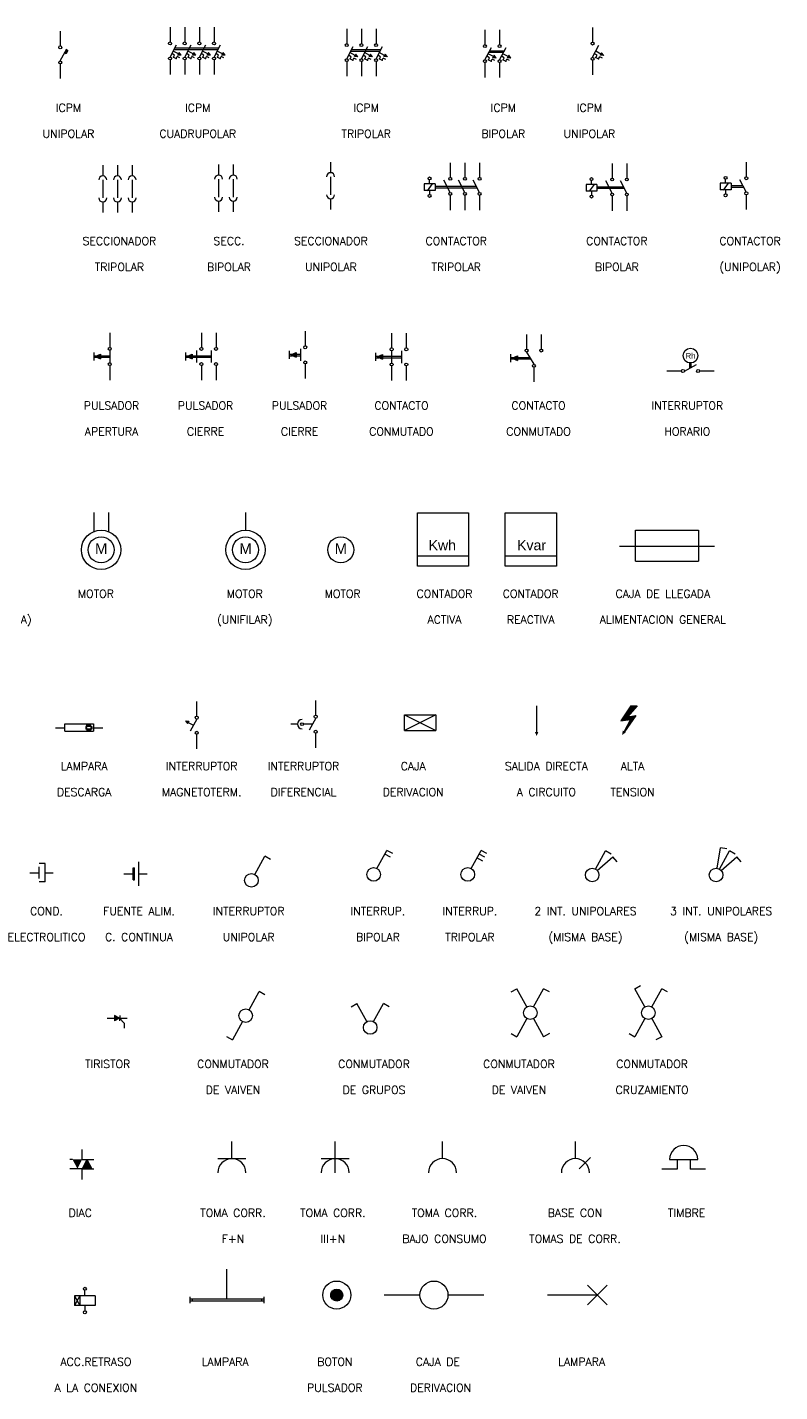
# Model space of a CAD drawing. Header units: millimetres. Extents: x -178823 to 175654, y -172236 to 8261111.
# Drawn here: x 35197 to 40066, y 21465 to 30296 of the extents above; entities that cross this region are included whole.
import ezdxf
from ezdxf.enums import TextEntityAlignment as Align

# ---------------------------------------------------------------- set-up
doc = ezdxf.new("R2010")
doc.units = ezdxf.units.MM
doc.layers.add('SubTitles', color=50, linetype='Continuous')
doc.styles.add('ROMANS', font='romans', dxfattribs={"height": 1.5})
doc.styles.get("Standard").update_dxf_attribs({"font": 'arial.ttf'})

# ---------------------------------------------------------------- blocks, each defined once
blk = doc.blocks.new('*X228')
at = {"color": 0}
for p, q in [((254.96, 82), (257.22, 82)), ((254.99, 82.25), (257.18, 82.25)), ((255, 81.66), (255, 82.29)), ((255.09, 82.5), (257.09, 82.5)), ((255.25, 81.21), (255.25, 82.73)), ((255.26, 82.75), (256.91, 82.75)), ((255.5, 81.01), (255.5, 82.94)), ((255.61, 83), (256.56, 83)), ((255.75, 80.9), (255.75, 83.05)), ((256, 80.85), (256, 83.1)), ((256.25, 80.86), (256.25, 83.09)), ((256.5, 80.92), (256.5, 83.03)), ((256.75, 81.06), (256.75, 82.89)), ((257, 81.31), (257, 82.64)), ((254.98, 81.75), (257.19, 81.75)), ((255.06, 81.5), (257.11, 81.5)), ((255.22, 81.25), (256.95, 81.25)), ((255.51, 81), (256.66, 81))]:
    blk.add_line(p, q, dxfattribs=at)

msp = doc.modelspace()

# ---------------------------------------------------------------- linework, layer by layer
at = {"layer": 'SubTitles'}
for p, q in [((36120.33, 30296.375), (36120.33, 30201.444)), ((36215.261, 30296.375), (36215.261, 30201.444)), ((36310.192, 30296.375), (36310.192, 30201.444)), ((36405.123, 30296.375), (36405.123, 30201.444)), ((38854.459, 30295.102), (38854.459, 30200.171)), ((35409.926, 30270.948), (35409.926, 30176.017)), ((37263.728, 30285.819), (37263.728, 30190.888)), ((37358.659, 30285.819), (37358.659, 30190.888)), ((37453.59, 30285.819), (37453.59, 30190.888)), ((38158.314, 30278.833), (38158.314, 30183.902)), ((38253.245, 30278.833), (38253.245, 30183.902)), ((35409.926, 30078.25), (35451.622, 30157.03)), ((35447.347, 30125.345), (35437.586, 30130.511)), ((35445.436, 30129.394), (35438.842, 30132.884)), ((35458.067, 30145.599), (35447.347, 30125.345)), ((35458.067, 30145.599), (35448.306, 30150.766)), ((36120.33, 30103.677), (36162.026, 30182.458)), ((36149.559, 30116.702), (36132.111, 30125.937)), ((36175.079, 30124.677), (36140.992, 30142.718)), ((36142.292, 30102.972), (36149.559, 30116.702)), ((36145.931, 30152.048), (36430.724, 30152.048)), ((36151.412, 30162.404), (36436.205, 30162.404)), ((36170.929, 30116.836), (36175.079, 30124.677)), ((36193.337, 30115.013), (36170.929, 30116.836)), ((36179.229, 30132.518), (36175.079, 30124.677)), ((36193.337, 30115.013), (36179.229, 30132.518)), ((36215.261, 30103.677), (36256.957, 30182.458)), ((36244.49, 30116.702), (36227.042, 30125.937)), ((36270.011, 30124.677), (36235.924, 30142.718)), ((36237.224, 30102.972), (36244.49, 30116.702)), ((36265.861, 30116.836), (36270.011, 30124.677)), ((36288.268, 30115.013), (36265.861, 30116.836)), ((36274.16, 30132.518), (36270.011, 30124.677)), ((36288.268, 30115.013), (36274.16, 30132.518)), ((36310.192, 30103.677), (36351.888, 30182.458)), ((36339.421, 30116.702), (36321.973, 30125.937)), ((36364.942, 30124.677), (36330.855, 30142.718)), ((36332.155, 30102.972), (36339.421, 30116.702)), ((36360.792, 30116.836), (36364.942, 30124.677)), ((36383.199, 30115.013), (36360.792, 30116.836)), ((36369.092, 30132.518), (36364.942, 30124.677)), ((36383.199, 30115.013), (36369.092, 30132.518)), ((36405.123, 30103.677), (36446.819, 30182.458)), ((36434.353, 30116.702), (36416.904, 30125.937)), ((36459.873, 30124.677), (36425.786, 30142.718)), ((36427.086, 30102.972), (36434.353, 30116.702)), ((36455.723, 30116.836), (36459.873, 30124.677)), ((36478.131, 30115.013), (36455.723, 30116.836)), ((36464.023, 30132.518), (36459.873, 30124.677)), ((36478.131, 30115.013), (36464.023, 30132.518)), ((37263.728, 30093.121), (37305.424, 30171.902)), ((37292.958, 30106.146), (37275.509, 30115.381)), ((37318.478, 30114.121), (37284.391, 30132.162)), ((37289.329, 30141.492), (37479.191, 30141.492)), ((37294.81, 30151.848), (37484.673, 30151.848)), ((37314.328, 30106.28), (37318.478, 30114.121)), ((37322.628, 30121.962), (37318.478, 30114.121)), ((37336.736, 30104.457), (37322.628, 30121.962)), ((37358.659, 30093.121), (37400.355, 30171.902)), ((37387.889, 30106.146), (37370.44, 30115.381)), ((37413.409, 30114.121), (37379.322, 30132.162)), ((37409.259, 30106.28), (37413.409, 30114.121)), ((37417.559, 30121.962), (37413.409, 30114.121)), ((37431.667, 30104.457), (37417.559, 30121.962)), ((37453.59, 30093.121), (37495.286, 30171.902)), ((37482.82, 30106.146), (37465.372, 30115.381)), ((37508.34, 30114.121), (37474.253, 30132.162)), ((37504.19, 30106.28), (37508.34, 30114.121)), ((37512.49, 30121.962), (37508.34, 30114.121)), ((37526.598, 30104.457), (37512.49, 30121.962)), ((38158.314, 30086.136), (38200.01, 30164.916)), ((38213.064, 30107.135), (38178.977, 30125.176)), ((38183.915, 30134.507), (38278.846, 30134.507)), ((38189.396, 30144.863), (38284.327, 30144.863)), ((38217.214, 30114.976), (38213.064, 30107.135)), ((38231.321, 30097.472), (38217.214, 30114.976)), ((38253.245, 30086.136), (38294.941, 30164.916)), ((38307.995, 30107.135), (38273.908, 30125.176)), ((38312.145, 30114.976), (38307.995, 30107.135)), ((38326.253, 30097.472), (38312.145, 30114.976)), ((38854.459, 30102.404), (38896.155, 30181.185)), ((38883.689, 30115.429), (38866.24, 30124.664)), ((38909.209, 30123.404), (38875.122, 30141.445)), ((38876.422, 30101.699), (38883.689, 30115.429)), ((38905.059, 30115.563), (38909.209, 30123.404)), ((38927.467, 30113.74), (38905.059, 30115.563)), ((38913.359, 30131.245), (38909.209, 30123.404)), ((38927.467, 30113.74), (38913.359, 30131.245)), ((35409.926, 30059.264), (35409.926, 29964.333)), ((36120.33, 30084.691), (36120.33, 29989.76)), ((36142.292, 30102.972), (36159.741, 30093.738)), ((36159.741, 30093.738), (36167.007, 30107.467)), ((36184.456, 30098.233), (36167.007, 30107.467)), ((36215.261, 30084.691), (36215.261, 29989.76)), ((36237.224, 30102.972), (36254.672, 30093.738)), ((36254.672, 30093.738), (36261.939, 30107.467)), ((36279.387, 30098.233), (36261.939, 30107.467)), ((36310.192, 30084.691), (36310.192, 29989.76)), ((36332.155, 30102.972), (36349.603, 30093.738)), ((36349.603, 30093.738), (36356.87, 30107.467)), ((36374.318, 30098.233), (36356.87, 30107.467)), ((36405.123, 30084.691), (36405.123, 29989.76)), ((36427.086, 30102.972), (36444.534, 30093.738)), ((36444.534, 30093.738), (36451.801, 30107.467)), ((36469.249, 30098.233), (36451.801, 30107.467)), ((37263.728, 30074.135), (37263.728, 29979.204)), ((37285.691, 30092.416), (37292.958, 30106.146)), ((37285.691, 30092.416), (37303.139, 30083.182)), ((37303.139, 30083.182), (37310.406, 30096.911)), ((37327.854, 30087.676), (37310.406, 30096.911)), ((37336.736, 30104.457), (37314.328, 30106.28)), ((37358.659, 30074.135), (37358.659, 29979.204)), ((37380.622, 30092.416), (37387.889, 30106.146)), ((37380.622, 30092.416), (37398.07, 30083.182)), ((37398.07, 30083.182), (37405.337, 30096.911)), ((37422.785, 30087.676), (37405.337, 30096.911)), ((37431.667, 30104.457), (37409.259, 30106.28)), ((37453.59, 30074.135), (37453.59, 29979.204)), ((37475.553, 30092.416), (37482.82, 30106.146)), ((37475.553, 30092.416), (37493.001, 30083.182)), ((37493.001, 30083.182), (37500.268, 30096.911)), ((37517.716, 30087.676), (37500.268, 30096.911)), ((37526.598, 30104.457), (37504.19, 30106.28)), ((38158.314, 30067.149), (38158.314, 29972.218)), ((38187.543, 30099.16), (38170.095, 30108.395)), ((38180.277, 30085.431), (38187.543, 30099.16)), ((38180.277, 30085.431), (38197.725, 30076.196)), ((38197.725, 30076.196), (38204.992, 30089.926)), ((38222.44, 30080.691), (38204.992, 30089.926)), ((38208.914, 30099.294), (38213.064, 30107.135)), ((38231.321, 30097.472), (38208.914, 30099.294)), ((38253.245, 30067.149), (38253.245, 29972.218)), ((38282.475, 30099.16), (38265.026, 30108.395)), ((38275.208, 30085.431), (38282.475, 30099.16)), ((38275.208, 30085.431), (38292.656, 30076.196)), ((38292.656, 30076.196), (38299.923, 30089.926)), ((38317.371, 30080.691), (38299.923, 30089.926)), ((38303.845, 30099.294), (38307.995, 30107.135)), ((38326.253, 30097.472), (38303.845, 30099.294)), ((38854.459, 30083.418), (38854.459, 29988.487)), ((38876.422, 30101.699), (38893.87, 30092.465)), ((38893.87, 30092.465), (38901.137, 30106.194)), ((38918.585, 30096.96), (38901.137, 30106.194)), ((36434.566, 29408.574), (36434.566, 29339.533)), ((36529.497, 29408.574), (36529.497, 29339.533)), ((37159.298, 29424.408), (37159.298, 29355.367)), ((37933.911, 29419.82), (37933.911, 29324.889)), ((38028.842, 29419.82), (38028.842, 29324.889)), ((38123.773, 29419.82), (38123.773, 29324.889)), ((38981.621, 29415.753), (38981.621, 29320.821)), ((39076.552, 29415.753), (39076.552, 29320.821)), ((39849.517, 29423.887), (39849.517, 29328.956)), ((35685.305, 29403.296), (35685.305, 29334.255)), ((35780.236, 29403.296), (35780.236, 29334.255)), ((35875.167, 29403.296), (35875.167, 29334.255)), ((37159.298, 29329.477), (37159.298, 29212.724)), ((35685.305, 29308.365), (35685.305, 29191.612)), ((35780.236, 29308.365), (35780.236, 29191.612)), ((35875.167, 29308.365), (35875.167, 29191.612)), ((36434.566, 29313.643), (36434.566, 29196.89)), ((36529.497, 29313.643), (36529.497, 29196.89)), ((37835.155, 29283.399), (37764.672, 29283.399)), ((37764.672, 29283.399), (37764.672, 29239.268)), ((37835.155, 29239.268), (37764.672, 29239.268)), ((37816.941, 29283.399), (37784.457, 29238.884)), ((37799.914, 29283.399), (37799.914, 29308.426)), ((37799.914, 29239.268), (37799.914, 29214.241)), ((37835.155, 29283.399), (37835.155, 29239.268)), ((38102.925, 29266.512), (37835.155, 29266.512)), ((38108.406, 29256.156), (37835.155, 29256.156)), ((37933.911, 29227.122), (37892.215, 29305.902)), ((38028.842, 29227.122), (37987.146, 29305.902)), ((38123.773, 29227.122), (38082.077, 29305.902)), ((38812.383, 29279.332), (38812.383, 29235.201)), ((38882.865, 29279.332), (38812.383, 29279.332)), ((38882.865, 29235.201), (38812.383, 29235.201)), ((38864.651, 29279.332), (38832.167, 29234.817)), ((38847.624, 29279.332), (38847.624, 29304.359)), ((38847.624, 29235.201), (38847.624, 29210.173)), ((38882.865, 29279.332), (38882.865, 29235.201)), ((39055.704, 29262.445), (38882.865, 29262.445)), ((39061.185, 29252.089), (38882.865, 29252.089)), ((38981.621, 29223.055), (38939.925, 29301.835)), ((39076.552, 29223.055), (39034.856, 29301.835)), ((39750.762, 29287.466), (39680.279, 29287.466)), ((39680.279, 29287.466), (39680.279, 29243.335)), ((39750.762, 29243.335), (39680.279, 29243.335)), ((39732.548, 29287.466), (39700.064, 29242.951)), ((39715.52, 29287.466), (39715.52, 29312.493)), ((39715.52, 29243.335), (39715.52, 29218.308)), ((39750.762, 29287.466), (39750.762, 29243.335)), ((39828.669, 29270.579), (39750.762, 29270.579)), ((39834.15, 29260.223), (39750.762, 29260.223)), ((39849.517, 29231.189), (39807.821, 29309.97)), ((35685.305, 29165.722), (35685.305, 29096.681)), ((35780.236, 29165.722), (35780.236, 29096.681)), ((35875.167, 29165.722), (35875.167, 29096.681)), ((36434.566, 29171), (36434.566, 29101.959)), ((36529.497, 29171), (36529.497, 29101.959)), ((37159.298, 29186.834), (37159.298, 29117.793)), ((37933.911, 29208.136), (37933.911, 29113.205)), ((38028.842, 29208.136), (38028.842, 29113.205)), ((38123.773, 29208.136), (38123.773, 29113.205)), ((38981.621, 29204.069), (38981.621, 29109.137)), ((39076.552, 29204.069), (39076.552, 29109.137)), ((39849.517, 29212.203), (39849.517, 29117.272)), ((35730.134, 28318.833), (35730.134, 28223.902)), ((36323.187, 28318.833), (36323.187, 28223.902)), ((36418.118, 28318.833), (36418.118, 28223.902)), ((36995.642, 28329.389), (36995.642, 28234.458)), ((37554.428, 28316.225), (37554.428, 28221.294)), ((37649.359, 28316.225), (37649.359, 28221.294)), ((38427.475, 28308.091), (38427.475, 28213.16)), ((38522.407, 28308.091), (38522.407, 28213.16)), ((35626.573, 28190.933), (35626.573, 28140.119)), ((35636.356, 28165.526), (35671.45, 28180.938)), ((35671.45, 28180.938), (35671.45, 28150.113)), ((35730.134, 28204.916), (35730.134, 28126.136)), ((36219.626, 28190.933), (36219.626, 28140.119)), ((36229.409, 28165.526), (36264.502, 28180.938)), ((36264.502, 28180.938), (36264.502, 28150.113)), ((36292.119, 28204.916), (36292.119, 28126.136)), ((36387.05, 28204.916), (36387.05, 28126.136)), ((36892.08, 28201.489), (36892.08, 28150.675)), ((36892.08, 28181.26), (36913.654, 28181.26)), ((36901.863, 28176.082), (36936.957, 28191.494)), ((36901.863, 28176.082), (36936.957, 28160.67)), ((36936.957, 28191.494), (36936.957, 28160.67)), ((36936.957, 28181.26), (36964.573, 28181.26)), ((36964.573, 28215.472), (36964.573, 28136.692)), ((37450.867, 28188.325), (37450.867, 28137.511)), ((37460.65, 28162.918), (37495.743, 28178.33)), ((37495.743, 28178.33), (37495.743, 28147.505)), ((37554.428, 28202.308), (37554.428, 28123.528)), ((37618.291, 28202.308), (37618.291, 28123.528)), ((38323.914, 28180.19), (38323.914, 28129.376)), ((38427.475, 28194.174), (38474.941, 28115.393)), ((35626.573, 28170.704), (35648.147, 28170.704)), ((35626.573, 28160.348), (35648.147, 28160.348)), ((35636.356, 28165.526), (35671.45, 28150.113)), ((35671.45, 28170.704), (35730.134, 28170.704)), ((35671.45, 28160.348), (35730.134, 28160.348)), ((35730.134, 28107.149), (35730.134, 28012.218)), ((36219.626, 28170.704), (36241.199, 28170.704)), ((36219.626, 28160.348), (36241.199, 28160.348)), ((36229.409, 28165.526), (36264.502, 28150.113)), ((36264.502, 28170.704), (36387.05, 28170.704)), ((36264.502, 28160.348), (36387.05, 28160.348)), ((36323.187, 28107.149), (36323.187, 28012.218)), ((36418.118, 28107.149), (36418.118, 28012.218)), ((36892.08, 28170.904), (36913.654, 28170.904)), ((36936.957, 28170.904), (36964.573, 28170.904)), ((36995.642, 28117.705), (36995.642, 28022.774)), ((37450.867, 28168.096), (37472.44, 28168.096)), ((37450.867, 28157.74), (37472.44, 28157.74)), ((37460.65, 28162.918), (37495.743, 28147.505)), ((37495.743, 28168.096), (37618.291, 28168.096)), ((37495.743, 28157.74), (37618.291, 28157.74)), ((37554.428, 28104.541), (37554.428, 28009.61)), ((37649.359, 28104.541), (37649.359, 28009.61)), ((38323.914, 28159.961), (38345.488, 28159.961)), ((38323.914, 28149.605), (38345.488, 28149.605)), ((38333.697, 28154.783), (38368.791, 28170.196)), ((38333.697, 28154.783), (38368.791, 28139.371)), ((38368.791, 28170.196), (38368.791, 28139.371)), ((38368.791, 28159.961), (38448.088, 28159.961)), ((38368.791, 28149.605), (38454.328, 28149.605)), ((38474.941, 28096.407), (38474.941, 28001.476)), ((39449.181, 28071.516), (39527.961, 28113.212)), ((39484.256, 28090.08), (39484.256, 28123.902)), ((39492.886, 28094.648), (39492.886, 28123.902)), ((39430.195, 28071.516), (39335.264, 28071.516)), ((39641.879, 28071.516), (39546.948, 28071.516)), ((35626.917, 27155.885), (35626.917, 27032.266)), ((35721.848, 27155.885), (35721.848, 27032.266)), ((36608.707, 27155.885), (36608.707, 27041.453)), ((37720.742, 26808.443), (37720.742, 27154.512)), ((37720.742, 27154.512), (38052.289, 27154.512)), ((38052.289, 27154.512), (38052.289, 26808.443)), ((38289.571, 26808.443), (38289.571, 27154.512)), ((38289.571, 27154.512), (38621.118, 27154.512)), ((38621.118, 27154.512), (38621.118, 26808.443)), ((39133.073, 27041.871), (39539.181, 27041.871)), ((39133.073, 26841.653), (39133.073, 27041.871)), ((39539.181, 27041.871), (39539.181, 26841.653)), ((39029.512, 26938.31), (39642.742, 26938.31)), ((38052.289, 26873.686), (37720.742, 26873.686)), ((38621.118, 26873.686), (38289.571, 26873.686)), ((38052.289, 26808.443), (37720.742, 26808.443)), ((38621.118, 26808.443), (38289.571, 26808.443)), ((39133.073, 26841.653), (39539.181, 26841.653)), ((36293.218, 25837.724), (36293.218, 25932.655)), ((37063.059, 25844.126), (37063.059, 25939.057)), ((38492.649, 25903.761), (38492.649, 25735.882)), ((39101.629, 25904.968), (39038.13, 25808.107)), ((39144.309, 25904.968), (39080.81, 25834.145)), ((39101.629, 25904.968), (39144.309, 25904.968)), ((35439.652, 25740.638), (35439.652, 25788.967)), ((35439.652, 25788.967), (35625.445, 25788.967)), ((35625.445, 25788.967), (35625.445, 25740.638)), ((36220.21, 25807.401), (36234.318, 25789.897)), ((36220.21, 25807.401), (36242.618, 25805.579)), ((36234.318, 25789.897), (36238.468, 25797.738)), ((36242.618, 25805.579), (36238.468, 25797.738)), ((36238.468, 25797.738), (36272.555, 25779.697)), ((36293.218, 25818.737), (36251.522, 25739.957)), ((37063.059, 25825.14), (37021.363, 25746.359)), ((37637.283, 25745.17), (37637.283, 25845.279)), ((37637.283, 25845.279), (37840.337, 25845.279)), ((37840.337, 25845.279), (37637.283, 25745.17)), ((37637.283, 25845.279), (37840.337, 25745.17)), ((37840.337, 25845.279), (37840.337, 25745.17)), ((39038.13, 25808.107), (39099.547, 25816.439)), ((39099.547, 25816.439), (39059.175, 25738.841)), ((39135.65, 25841.585), (39062.107, 25736.892)), ((39080.81, 25834.145), (39135.65, 25841.585)), ((35379.241, 25763.077), (35439.652, 25763.077)), ((35439.652, 25740.638), (35625.445, 25740.638)), ((35613.704, 25771.707), (35575.828, 25771.707)), ((35575.828, 25771.707), (35575.828, 25754.447)), ((35613.704, 25754.447), (35575.828, 25754.447)), ((35606.547, 25780.841), (35582.985, 25780.841)), ((35582.985, 25771.707), (35582.985, 25780.841)), ((35582.985, 25754.447), (35582.985, 25745.313)), ((35606.547, 25745.313), (35582.985, 25745.313)), ((35606.547, 25771.707), (35606.547, 25780.841)), ((35606.547, 25754.447), (35606.547, 25745.313)), ((35613.704, 25771.707), (35613.704, 25754.447)), ((35625.445, 25763.077), (35685.856, 25763.077)), ((36293.218, 25626.04), (36293.218, 25720.971)), ((36944.918, 25786.099), (36902.406, 25786.099)), ((37042.396, 25786.099), (36984.616, 25786.099)), ((37063.059, 25632.442), (37063.059, 25727.373)), ((37637.283, 25745.17), (37840.337, 25745.17)), ((36668.49, 24813.473), (36733.425, 24930.559)), ((36770.641, 24909.92), (36733.425, 24930.559)), ((37459.321, 24851.887), (37524.256, 24968.973)), ((37548.078, 24924.183), (37510.862, 24944.822)), ((37561.472, 24948.334), (37524.256, 24968.973)), ((38068.376, 24851.887), (38133.311, 24968.973)), ((38143.739, 24900.032), (38106.523, 24920.671)), ((38157.133, 24924.183), (38119.917, 24944.822)), ((38170.527, 24948.334), (38133.311, 24968.973)), ((38873.599, 24848.187), (38938.534, 24965.273)), ((38885.457, 24838.581), (38986.521, 24926.397)), ((38975.75, 24944.633), (38938.534, 24965.273)), ((39014.434, 24894.273), (38986.521, 24926.397)), ((39660.946, 24853.158), (39681.919, 24985.392)), ((39675.374, 24848.187), (39740.309, 24965.273)), ((39723.95, 24978.726), (39681.919, 24985.392)), ((39687.231, 24838.581), (39788.296, 24926.397)), ((39777.525, 24944.633), (39740.309, 24965.273)), ((39816.208, 24894.273), (39788.296, 24926.397)), ((35213.436, 24824.759), (35274.253, 24824.759)), ((35312.226, 24884.011), (35274.253, 24884.011)), ((35274.253, 24786.218), (35274.253, 24863.299)), ((35312.226, 24765.506), (35312.226, 24884.011)), ((35312.226, 24824.759), (35364.413, 24824.759)), ((35820.651, 24817.407), (35881.469, 24817.407)), ((35881.469, 24778.866), (35881.469, 24855.947)), ((35881.469, 24855.947), (35890.099, 24855.947)), ((35890.099, 24778.866), (35890.099, 24855.947)), ((35919.441, 24739.958), (35919.441, 24894.855)), ((35919.441, 24817.407), (35971.629, 24817.407)), ((35312.226, 24765.506), (35274.253, 24765.506)), ((35881.469, 24778.866), (35890.099, 24778.866)), ((36631.661, 23937.82), (36696.596, 24054.906)), ((36733.812, 24034.267), (36696.596, 24054.906)), ((38327.99, 24053.212), (38365.206, 24073.852)), ((38430.141, 23956.765), (38365.206, 24073.852)), ((38472.762, 23956.765), (38537.697, 24073.852)), ((38574.913, 24053.212), (38537.697, 24073.852)), ((39128.634, 24073.852), (39165.85, 24094.491)), ((39193.569, 23956.765), (39128.634, 24073.852)), ((39237.102, 23956.765), (39302.037, 24073.852)), ((39339.253, 24053.212), (39302.037, 24073.852)), ((37292.272, 23957.437), (37329.488, 23978.077)), ((37394.423, 23860.991), (37329.488, 23978.077)), ((37437.044, 23860.991), (37501.979, 23978.077)), ((37539.195, 23957.437), (37501.979, 23978.077)), ((35713.991, 23883.159), (35760.245, 23883.159)), ((35760.245, 23900.419), (35760.245, 23865.898)), ((35794.362, 23883.159), (35760.245, 23900.419)), ((35794.362, 23883.159), (35760.245, 23865.898)), ((35794.575, 23900.419), (35794.15, 23865.898)), ((35794.362, 23883.159), (35842.031, 23883.159)), ((35794.362, 23883.159), (35823.509, 23850.976)), ((35823.509, 23850.976), (35823.509, 23819.317)), ((36589.04, 23860.968), (36524.105, 23743.882)), ((38430.141, 23879.913), (38365.206, 23762.827)), ((38472.762, 23879.913), (38537.697, 23762.827)), ((39193.569, 23879.913), (39128.634, 23762.827)), ((39237.102, 23879.913), (39302.037, 23762.827)), ((36486.889, 23764.521), (36524.105, 23743.882)), ((38327.99, 23783.466), (38365.206, 23762.827)), ((38574.913, 23783.466), (38537.697, 23762.827)), ((39091.418, 23783.466), (39128.634, 23762.827)), ((39302.037, 23762.827), (39264.821, 23742.187)), ((36520.837, 22973.857), (36520.837, 23084.445)), ((37189.142, 22973.857), (37189.142, 23084.445)), ((37883.514, 22973.857), (37883.514, 23084.445)), ((38743.504, 22973.857), (38743.504, 23084.445)), ((35489.741, 22969.286), (35472.392, 22969.286)), ((35551.877, 22969.286), (35551.877, 23033.415)), ((35551.877, 22969.286), (35627.734, 22969.286)), ((35582.946, 22968.903), (35551.877, 22907.491)), ((35582.946, 22968.903), (35614.014, 22907.491)), ((36430.053, 22973.857), (36611.622, 22973.857)), ((37098.357, 22973.857), (37279.927, 22973.857)), ((37189.142, 22883.072), (37189.142, 22973.857)), ((38768.61, 22908.178), (38841.839, 22981.407)), ((39353.45, 22968.771), (39535.019, 22968.771)), ((39402.81, 22968.771), (39402.81, 22905.289)), ((39485.659, 22968.771), (39485.659, 22905.289)), ((35551.877, 22907.491), (35472.392, 22907.491)), ((35550.063, 22907.491), (35550.063, 22837.911)), ((35551.877, 22907.491), (35614.014, 22907.491)), ((35614.014, 22907.491), (35627.734, 22907.491)), ((39402.81, 22905.289), (39302.433, 22905.289)), ((39586.036, 22905.289), (39485.659, 22905.289)), ((36488.872, 22066.705), (36488.872, 22258.861)), ((35502.045, 22086.931), (35502.045, 22024.265)), ((35636.651, 22086.931), (35502.045, 22086.931)), ((35536.308, 22086.931), (35502.045, 22024.265)), ((35502.045, 22086.931), (35536.308, 22024.265)), ((35536.308, 22086.931), (35536.308, 22024.265)), ((35569.348, 22086.931), (35569.348, 22122.47)), ((35636.651, 22086.931), (35636.651, 22024.265)), ((36251.298, 22039.089), (36251.298, 22080.513)), ((36726.446, 22080.513), (36726.446, 22039.089)), ((37737.471, 22090.985), (37505.643, 22090.985)), ((38150.869, 22090.985), (37919.041, 22090.985)), ((38885.037, 22090.985), (38562.424, 22090.985)), ((38949.232, 22026.79), (38820.843, 22155.18)), ((38820.843, 22026.79), (38949.232, 22155.18)), ((35636.651, 22024.265), (35502.045, 22024.265)), ((35547.797, 22024.265), (35547.399, 22023.72)), ((35569.348, 22024.265), (35569.348, 21988.726)), ((36251.298, 22066.705), (36726.446, 22066.705)), ((36251.298, 22052.897), (36726.446, 22052.897)), ((36265.106, 22052.897), (36265.106, 22066.705)), ((36712.638, 22066.705), (36712.638, 22052.897))]:
    msp.add_line(p, q, dxfattribs=at)
for centre, radius in [((35409.926, 30166.523), 9.493), ((36120.33, 30191.951), 9.493), ((36215.261, 30191.951), 9.493), ((36310.192, 30191.951), 9.493), ((36405.123, 30191.951), 9.493), ((37263.728, 30181.395), 9.493), ((37358.659, 30181.395), 9.493), ((37453.59, 30181.395), 9.493), ((38158.314, 30174.409), 9.493), ((38253.245, 30174.409), 9.493), ((38854.459, 30190.678), 9.493), ((35409.926, 30068.757), 9.493), ((36120.33, 30094.184), 9.493), ((36215.261, 30094.184), 9.493), ((36310.192, 30094.184), 9.493), ((36405.123, 30094.184), 9.493), ((37263.728, 30083.628), 9.493), ((37358.659, 30083.628), 9.493), ((37453.59, 30083.628), 9.493), ((38158.314, 30076.643), 9.493), ((38253.245, 30076.643), 9.493), ((38854.459, 30092.911), 9.493), ((37799.914, 29317.919), 9.493), ((37933.911, 29315.395), 9.493), ((38028.842, 29315.395), 9.493), ((38123.773, 29315.395), 9.493), ((38847.624, 29313.852), 9.493), ((38981.621, 29311.328), 9.493), ((39076.552, 29311.328), 9.493), ((39715.52, 29321.986), 9.493), ((39849.517, 29319.463), 9.493), ((39849.517, 29221.696), 9.493), ((37799.914, 29204.747), 9.493), ((37933.911, 29217.629), 9.493), ((38028.842, 29217.629), 9.493), ((38123.773, 29217.629), 9.493), ((38847.624, 29200.68), 9.493), ((38981.621, 29213.562), 9.493), ((39076.552, 29213.562), 9.493), ((39715.52, 29208.815), 9.493), ((35730.134, 28214.409), 9.493), ((36323.187, 28214.409), 9.493), ((36418.118, 28214.409), 9.493), ((36995.642, 28224.965), 9.493), ((37554.428, 28211.801), 9.493), ((37649.359, 28211.801), 9.493), ((38427.475, 28203.667), 9.493), ((38522.407, 28203.667), 9.493), ((39488.571, 28171.204), 47.648), ((35730.134, 28116.642), 9.493), ((36323.187, 28116.642), 9.493), ((36418.118, 28116.642), 9.493), ((36995.642, 28127.198), 9.493), ((37554.428, 28114.034), 9.493), ((37649.359, 28114.034), 9.493), ((38474.941, 28105.9), 9.493), ((39439.688, 28071.516), 9.493), ((39537.454, 28071.516), 9.493), ((35674.382, 26914.242), 127.211), ((36608.707, 26914.242), 127.211), ((35674.382, 26914.242), 84.06), ((36608.707, 26914.242), 84.06), ((37225.171, 26914.242), 84.06), ((36293.218, 25828.231), 9.493), ((36975.123, 25786.099), 9.493), ((37063.059, 25834.633), 9.493), ((35594.766, 25763.077), 14.604), ((36293.218, 25730.464), 9.493), ((37063.059, 25736.866), 9.493), ((36647.18, 24775.047), 43.94), ((37438.01, 24813.461), 43.94), ((38047.065, 24813.461), 43.94), ((38852.289, 24809.76), 43.94), ((39654.063, 24809.76), 43.94), ((36610.351, 23899.394), 43.94), ((38451.451, 23918.339), 43.94), ((39215.791, 23918.339), 43.94), ((37415.733, 23822.565), 43.94), ((37199.413, 22090.985), 90.785), ((37828.256, 22090.985), 90.785), ((35569.348, 22131.963), 9.493), ((37199.413, 22090.985), 39.004), ((35569.348, 21979.233), 9.493)]:
    msp.add_circle(centre, radius, dxfattribs=at)
for centre, radius, start, end in [((35685.305, 29308.365), 25.89, 0, 180), ((35780.236, 29308.365), 25.89, 0, 180), ((35875.167, 29308.365), 25.89, 0, 180), ((36434.566, 29313.643), 25.89, 0, 180), ((36529.497, 29313.643), 25.89, 0, 180), ((37159.298, 29329.477), 25.89, 0, 180), ((35685.305, 29191.612), 25.89, 180, 0), ((35780.236, 29191.612), 25.89, 180, 0), ((35875.167, 29191.612), 25.89, 180, 0), ((36434.566, 29196.89), 25.89, 180, 0), ((36529.497, 29196.89), 25.89, 180, 0), ((37159.298, 29212.724), 25.89, 180, 0), ((36975.123, 25786.099), 30.205, 90, 270), ((39444.234, 22968.771), 90.785, 0, 180), ((36520.837, 22883.072), 90.785, 0, 180), ((37189.142, 22883.072), 90.785, 0, 180), ((37883.514, 22883.072), 90.785, 0, 180), ((38743.504, 22883.072), 90.785, 0, 180)]:
    msp.add_arc(centre, radius, start, end, dxfattribs=at)
for p in [(36142.292, 30102.972), (36142.292, 30102.972), (36159.741, 30093.738), (36159.741, 30093.738), (36237.224, 30102.972), (36237.224, 30102.972), (36254.672, 30093.738), (36254.672, 30093.738), (36332.155, 30102.972), (36332.155, 30102.972), (36349.603, 30093.738), (36349.603, 30093.738), (36427.086, 30102.972), (36427.086, 30102.972), (36444.534, 30093.738), (36444.534, 30093.738), (37285.691, 30092.416), (37285.691, 30092.416), (37303.139, 30083.182), (37303.139, 30083.182), (37380.622, 30092.416), (37380.622, 30092.416), (37398.07, 30083.182), (37398.07, 30083.182), (37475.553, 30092.416), (37475.553, 30092.416), (37493.001, 30083.182), (37493.001, 30083.182), (38180.277, 30085.431), (38180.277, 30085.431), (38197.725, 30076.196), (38197.725, 30076.196), (38275.208, 30085.431), (38275.208, 30085.431), (38292.656, 30076.196), (38292.656, 30076.196), (38876.422, 30101.699), (38876.422, 30101.699), (38893.87, 30092.465), (38893.87, 30092.465)]:
    msp.add_point(p, dxfattribs=at)
for points in [[(35448.306, 30150.766), (35458.067, 30145.599), (35437.586, 30130.511), (35447.347, 30125.345)], [(36179.229, 30132.518), (36193.337, 30115.013), (36170.929, 30116.836), (36193.337, 30115.013)], [(36274.16, 30132.518), (36288.268, 30115.013), (36265.861, 30116.836), (36288.268, 30115.013)], [(36369.092, 30132.518), (36383.199, 30115.013), (36360.792, 30116.836), (36383.199, 30115.013)], [(36464.023, 30132.518), (36478.131, 30115.013), (36455.723, 30116.836), (36478.131, 30115.013)], [(37322.628, 30121.962), (37336.736, 30104.457), (37314.328, 30106.28), (37336.736, 30104.457)], [(37417.559, 30121.962), (37431.667, 30104.457), (37409.259, 30106.28), (37431.667, 30104.457)], [(37512.49, 30121.962), (37526.598, 30104.457), (37504.19, 30106.28), (37526.598, 30104.457)], [(38217.214, 30114.976), (38231.321, 30097.472), (38208.914, 30099.294), (38231.321, 30097.472)], [(38312.145, 30114.976), (38326.253, 30097.472), (38303.845, 30099.294), (38326.253, 30097.472)], [(38913.359, 30131.245), (38927.467, 30113.74), (38905.059, 30115.563), (38927.467, 30113.74)], [(35636.356, 28165.526), (35671.45, 28180.938), (35671.45, 28150.113)], [(36229.409, 28165.526), (36264.502, 28180.938), (36264.502, 28150.113)], [(36901.863, 28176.082), (36936.957, 28191.494), (36936.957, 28160.67)], [(37460.65, 28162.918), (37495.743, 28178.33), (37495.743, 28147.505)], [(38333.697, 28154.783), (38368.791, 28170.196), (38368.791, 28139.371)], [(39101.629, 25904.968), (39144.309, 25904.968), (39038.13, 25808.107), (39080.81, 25834.145)], [(36234.318, 25789.897), (36220.21, 25807.401), (36242.618, 25805.579), (36220.21, 25807.401)], [(39080.81, 25834.145), (39135.65, 25841.585), (39038.13, 25808.107), (39099.547, 25816.439)], [(39099.547, 25816.439), (39135.65, 25841.585), (39059.175, 25738.841), (39062.107, 25736.892)], [(38481.113, 25735.845), (38504.184, 25735.919), (38492.734, 25709.363)], [(39050.268, 25744.628), (39069.543, 25731.949), (39045.331, 25716.133)], [(35881.469, 24855.947), (35890.099, 24855.947), (35881.469, 24778.866), (35890.099, 24778.866)], [(35760.245, 23900.419), (35794.362, 23883.159), (35760.245, 23865.898)], [(35551.877, 22969.286), (35520.809, 22907.875), (35489.741, 22969.286)], [(35551.877, 22907.491), (35582.946, 22968.903), (35614.014, 22907.491)]]:
    msp.add_solid(points, dxfattribs=at)

# ---------------------------------------------------------------- block references
at = {"layer": 'SubTitles', "xscale": 34.52040949058618, "yscale": 34.52040949058618, "zscale": 34.52040949058618}
msp.add_blockref('*X228', (28359.22, 19261.18), dxfattribs=at)

# ---------------------------------------------------------------- texts
at = {"layer": 'SubTitles', "style": 'ROMANS'}
for s, height, p in [('ICPM', 51.7806, (35463.266, 29749.522)), ('ICPM', 51.7806, (36299.722, 29749.522)), ('ICPM', 51.7806, (37389.649, 29749.522)), ('ICPM', 51.7806, (38276.8, 29749.522)), ('ICPM', 51.7806, (38834.437, 29749.522)), ('UNIPOLAR', 51.7806, (35463.266, 29581.852)), ('CUADRUPOLAR', 51.78061, (36299.722, 29581.852)), ('TRIPOLAR', 51.7806, (37389.649, 29581.852)), ('BIPOLAR', 51.7806, (38276.8, 29581.852)), ('UNIPOLAR', 51.7806, (38834.437, 29581.852)), ('SECCIONADOR', 51.78061, (35792.779, 28887.145)), ('SECC.', 51.7806, (36502.499, 28887.145)), ('SECCIONADOR', 51.78061, (37161.525, 28887.145)), ('CONTACTOR', 51.7806, (37972.634, 28887.145)), ('CONTACTOR', 51.7806, (39011.867, 28887.145)), ('CONTACTOR', 51.7806, (39873.671, 28887.145)), ('TRIPOLAR', 51.7806, (35792.779, 28719.475)), ('BIPOLAR', 51.7806, (36502.499, 28719.475)), ('UNIPOLAR', 51.7806, (37161.525, 28719.475)), ('TRIPOLAR', 51.7806, (37972.634, 28719.475)), ('BIPOLAR', 51.7806, (39011.867, 28719.475)), ('(UNIPOLAR)', 51.7806, (39873.671, 28719.475)), ('PULSADOR', 51.7806, (35742.084, 27821.856)), ('PULSADOR', 51.7806, (36350.416, 27821.856)), ('PULSADOR', 51.7806, (36958.748, 27821.856)), ('CONTACTO', 51.7806, (37617.774, 27821.856)), ('CONTACTO', 51.7806, (38504.924, 27821.856)), ('INTERRUPTOR', 51.78061, (39468.116, 27821.856)), ('APERTURA', 51.7806, (35742.084, 27654.185)), ('CIERRE', 51.7806, (36350.416, 27654.185)), ('CIERRE', 51.7806, (36958.748, 27654.185)), ('CONMUTADO', 51.7806, (37617.774, 27654.185)), ('CONMUTADO', 51.7806, (38504.924, 27654.185)), ('HORARIO', 51.7806, (39468.116, 27654.185)), ('MOTOR', 51.7806, (35640.696, 26604.382)), ('MOTOR', 51.7806, (36603.888, 26604.382)), ('MOTOR', 51.7806, (37237.567, 26604.382)), ('CONTADOR', 51.7806, (37896.593, 26604.382)), ('CONTADOR', 51.7806, (38454.23, 26604.382)), ('CAJA DE LLEGADA', 51.78061, (39309.608, 26604.382)), ('(JAULA DE ARDILLA)', 51.78061, (34880.281, 26436.711)), ('(UNIFILAR)', 51.7806, (36603.888, 26436.711)), ('ACTIVA', 51.7806, (37896.593, 26436.711)), ('REACTIVA', 51.7806, (38454.23, 26436.711)), ('ALIMENTACION GENERAL', 51.78061, (39309.608, 26436.711)), ('LAMPARA', 51.7806, (35564.654, 25488.364)), ('INTERRUPTOR', 51.78061, (36325.069, 25488.364)), ('INTERRUPTOR', 51.78061, (36984.095, 25488.364)), ('CAJA', 51.7806, (37693.815, 25488.364)), ('SALIDA DIRECTA', 51.78061, (38555.619, 25488.364)), ('ALTA', 51.7806, (39113.256, 25488.364)), ('DESCARGA', 51.7806, (35564.654, 25320.694)), ('MAGNETOTERM.', 51.78061, (36325.069, 25320.694)), ('DIFERENCIAL', 51.78061, (36984.095, 25320.694)), ('DERIVACION', 51.7806, (37693.815, 25320.694)), ('A CIRCUITO', 51.7806, (38555.619, 25320.694)), ('TENSION', 51.7806, (39113.256, 25320.694)), ('COND.', 51.7806, (35321.044, 24549.895)), ('FUENTE ALIM.', 51.78061, (35919.515, 24549.895)), ('INTERRUPTOR', 51.78061, (36629.235, 24549.895)), ('INTERRUP.', 51.7806, (37465.691, 24549.895)), ('INTERRUP.', 51.7806, (38061.127, 24549.895)), ('2 INT. UNIPOLARES', 51.78061, (38809.09, 24549.895)), ('3 INT. UNIPOLARES', 51.78061, (39687.42, 24549.895)), ('ELECTROLITICO', 51.78061, (35321.044, 24382.224)), ('C. CONTINUA', 51.78061, (35919.515, 24382.224)), ('UNIPOLAR', 51.7806, (36629.235, 24382.224)), ('BIPOLAR', 51.7806, (37465.691, 24382.224)), ('TRIPOLAR', 51.7806, (38061.127, 24382.224)), ('(MISMA BASE)', 51.78061, (38809.09, 24382.224)), ('(MISMA BASE)', 51.78061, (39687.42, 24382.224)), ('TIRISTOR', 51.7806, (35716.737, 23560.698)), ('CONMUTADOR', 51.7806, (36527.846, 23560.698)), ('CONMUTADOR', 51.7806, (37440.344, 23560.698)), ('CONMUTADOR', 51.7806, (38378.188, 23560.698)), ('CONMUTADOR', 51.7806, (39239.992, 23560.698)), ('DE VAIVEN', 51.7806, (36527.846, 23393.027)), ('DE GRUPOS', 51.7806, (37440.344, 23393.027)), ('DE VAIVEN', 51.7806, (38378.188, 23393.027)), ('CRUZAMIENTO', 51.78061, (39239.992, 23393.027)), ('DIAC', 51.7806, (35539.307, 22596.864)), ('TOMA CORR.', 51.7806, (36527.846, 22596.864)), ('TOMA CORR.', 51.7806, (37174.26, 22596.864)), ('TOMA CORR.', 51.7806, (37895.981, 22596.864)), ('BASE CON', 51.7806, (38740.764, 22596.864)), ('TIMBRE', 51.7806, (39463.219, 22596.864)), ('F+N', 51.7806, (36527.846, 22429.194)), ('III+N', 51.7806, (37174.26, 22429.194)), ('BAJO CONSUMO', 51.78061, (37895.981, 22429.194)), ('TOMAS DE CORR.', 51.78061, (38740.764, 22429.194)), ('ACC.RETRASO', 51.78061, (35640.696, 21633.031)), ('LAMPARA', 51.7806, (36477.152, 21633.031)), ('BOTON', 51.7806, (37186.872, 21633.031)), ('CAJA DE ', 51.7806, (37871.245, 21633.031)), ('LAMPARA', 51.7806, (38783.743, 21633.031)), ('A LA CONEXION', 51.78061, (35640.696, 21465.36)), ('PULSADOR', 51.7806, (37186.872, 21465.36)), ('DERIVACION', 51.7806, (37871.245, 21465.36))]:
    msp.add_text(s, height=height, dxfattribs=at).set_placement(p, align=Align.CENTER)
at = {"layer": 'SubTitles'}
for s, height, p in [('Rh', 36.4802, (39488.847, 28151.759)), ('M', 69.041, (35674.99, 26887.805)), ('M', 69.041, (36609.315, 26887.805)), ('M', 69.041, (37225.779, 26887.805)), ('Kwh', 65.2436, (37882.258, 26911.688)), ('Kvar', 65.2436, (38459.858, 26911.688))]:
    msp.add_text(s, height=height, dxfattribs=at).set_placement(p, align=Align.CENTER)

doc.saveas('drawing.dxf')
